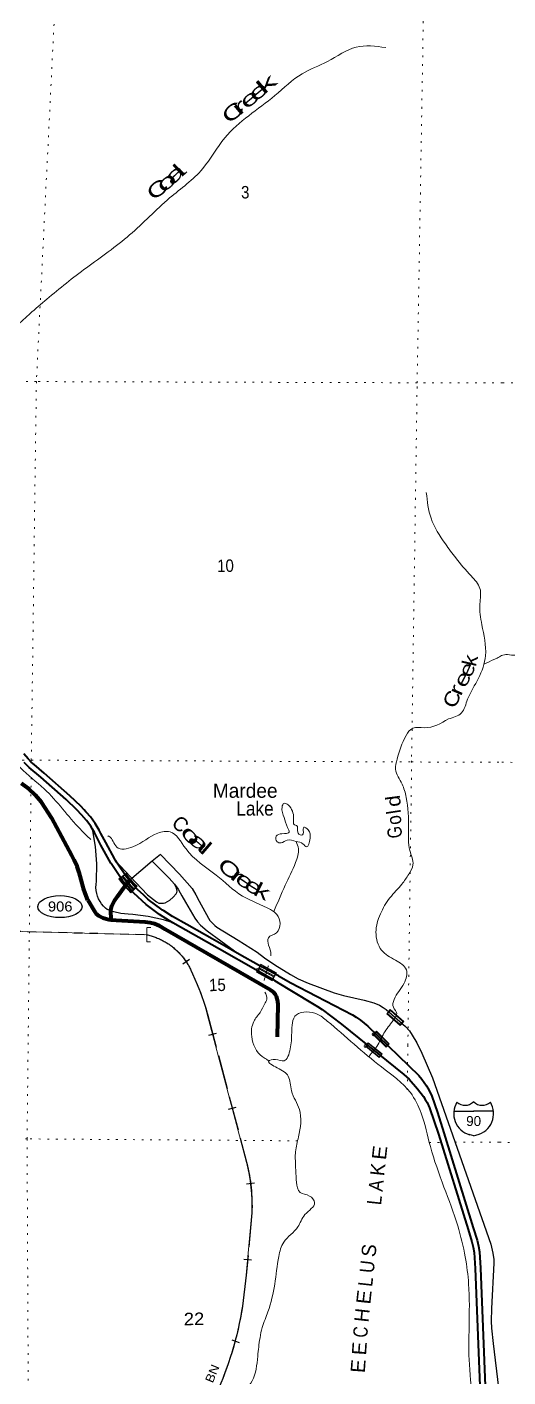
# Model space of a CAD drawing. Header units: feet. Extents: x -252966 to 4, y -183309 to 1368.
# Drawn here: x -100021 to -93287, y -44590 to -25679 of the extents above; entities that cross this region are included whole.
import ezdxf
from ezdxf.enums import TextEntityAlignment as Align

# ---------------------------------------------------------------- set-up
doc = ezdxf.new("R2010")
doc.units = ezdxf.units.FT
doc.header["$LTSCALE"] = 80
doc.header["$PDMODE"] = 32
doc.header["$PDSIZE"] = 40
for name, pattern in [('DOTTED', [1.5, 0.3, -1.2]), ('LONG_DASHED', [7.5, 6, -1.5]), ('SHORT_DASHED', [2.7, 1.5, -1.2])]:
    doc.linetypes.add(name, pattern=pattern)
for name, color, linetype, lineweight in [('15', 7, 'Continuous', 25), ('17', 7, 'Continuous', 25), ('18', 7, 'Continuous', 35), ('19', 7, 'Continuous', 25), ('23', 7, 'Continuous', 70), ('29', 7, 'Continuous', 25), ('31', 7, 'Continuous', 13), ('34', 7, 'Continuous', 13), ('39', 7, 'Continuous', 13), ('41', 7, 'Continuous', 13), ('55', 7, 'Continuous', 13), ('63', 7, 'Continuous', 25), ('7', 7, 'DOTTED', 13)]:
    doc.layers.add(name, color=color, linetype=linetype, lineweight=lineweight)

msp = doc.modelspace()

# ---------------------------------------------------------------- linework, layer by layer
at = {"layer": '15'}
for p, q in [((-93771.29, -40734.55), (-93768.39, -40731.64)), ((-93765.22, -40734.02), (-93768.65, -40731.64)), ((-94044, -40866.02), (-93767.59, -40866.02)), ((-93767.59, -41211.6), (-93831.48, -41193.64)), ((-93768.12, -41211.86), (-93704.49, -41193.12))]:
    msp.add_line(p, q, dxfattribs=at)
msp.add_lwpolyline([(-93492.23, -40866.02), (-93768.12, -40866.02), (-93767.59, -40866.02)], dxfattribs=at)
for centre, radius, start, end in [((-93741.37, -40901.12), 306.13, 148.44436, 254.43378), ((-93889.97, -40618.52), 165.66, 227.34262, 315.81203), ((-93646.28, -40618.52), 165.66, 224.18824, 312.69386), ((-93794.88, -40901.12), 306.13, 283.08086, 31.62485)]:
    msp.add_arc(centre, radius, start, end, dxfattribs=at)
at = {"layer": '17'}
msp.add_ellipse((-99559.73, -38000.36), major_axis=(-309.24, 1), ratio=0.500121, dxfattribs=at)
at = {"layer": '18'}
msp.add_line((-98327.44, -37895.38), (-98386.43, -37840.8), dxfattribs=at)
for points in [[(-98585.4, -37636.48), (-98626, -37591), (-98769.71, -37375.81), (-98782.39, -37356.37), (-98793.54, -37335.81), (-98919.68, -37103.41), (-98986.77, -36977.12), (-98996.89, -36958.09), (-99007.22, -36937.12), (-99010.97, -36929.51), (-99066.44, -36834.07), (-99131.57, -36744.95), (-99187.56, -36683.13), (-99195.47, -36674.39), (-99223.28, -36643.13), (-99268.3, -36592.51), (-99420.43, -36446.46), (-99780.22, -36132.18), (-99920.95, -36012.08), (-99940.49, -35995.4), (-99960.95, -35975.63), (-100005.89, -35932.2), (-100064.4, -35862.44)], [(-99105.19, -36916.46), (-99129.22, -36875.1), (-99189.72, -36792.32), (-99258.55, -36716.32), (-99322.37, -36644.56), (-99471.1, -36501.79), (-99829.24, -36188.95), (-99989.64, -36052.06), (-100060.76, -35983.34)], [(-98635.15, -37690.46), (-98685, -37633), (-98844.8, -37398.21), (-98847.28, -37394.04), (-98985.76, -37138.89), (-99063.63, -36992.31), (-99077.7, -36963.75), (-99105.19, -36916.46)], [(-97980.44, -38226.58), (-98024.12, -38201.85), (-98166.87, -38112.65), (-98354.25, -37972.61), (-98525.97, -37813.75), (-98549.45, -37789.25), (-98635.15, -37690.46)], [(-98386.43, -37840.8), (-98472.23, -37761.43), (-98496.22, -37736.39), (-98585.4, -37636.48)], [(-97785.79, -38250.57), (-97985.76, -38137.38), (-98107.13, -38061.55), (-98125.44, -38050.11), (-98147.13, -38033.9), (-98306.27, -37914.96), (-98327.44, -37895.38)], [(-96556.61, -39036.03), (-96708.03, -38946.9), (-96817.72, -38884.79), (-97327.22, -38596.31), (-97980.44, -38226.58)], [(-97046.15, -38669.26), (-97290.27, -38531.04), (-97785.79, -38250.57)], [(-96502, -38972), (-96778.48, -38820.82), (-97046.15, -38669.26)], [(-96556.61, -39036.03), (-96364, -39151), (-95954, -39398), (-95888, -39441), (-95619, -39648), (-94745, -40352), (-94673, -40419), (-94555, -40555), (-94470, -40662), (-94446, -40702), (-94419, -40746), (-94388, -40819), (-94258.49, -41189.97)], [(-96502, -38972), (-96326, -39067), (-95967, -39257), (-95463, -39517), (-95411, -39547), (-95354, -39589), (-95249, -39677), (-94534, -40365), (-94492, -40418), (-94428, -40512), (-94391, -40576), (-94353, -40654), (-94275, -40884), (-94186.87, -41167.72)], [(-94258.49, -41189.97), (-93844.64, -42522.18), (-93791.33, -42694.96), (-93772.65, -42771.55), (-93761.6, -42844.28), (-93745.86, -43067.6), (-93642.02, -45658.01)], [(-94186.87, -41167.72), (-93773, -42500), (-93719, -42675), (-93699, -42757), (-93687, -42836), (-93671, -43063), (-93567.21, -45658.32)]]:
    msp.add_lwpolyline(points, dxfattribs=at)
at = {"layer": '19'}
for q in [(-98267.81, -37365.19), (-97956.61, -37686.31)]:
    msp.add_line((-98031, -37602), q, dxfattribs=at)
for points in [[(-98898.73, -38039.13), (-98920.25, -38021.86), (-98949.81, -37993.52), (-98976.24, -37962.25), (-98999.26, -37928.38), (-99018.62, -37892.3), (-99034.1, -37854.38), (-99045.53, -37815.06), (-99052.79, -37774.76), (-99055.79, -37733.92), (-99054.51, -37692.99), (-99050.09, -37645.16), (-99042.89, -37401.42), (-99061.2, -37158.26), (-99101.2, -36938.36), (-99105.19, -36916.46)], [(-98777, -37364), (-98577, -37578), (-98332, -37836), (-98209, -37934), (-98174, -37950), (-98144, -37954), (-98112, -37954), (-98089, -37949), (-98053, -37931), (-98023, -37911), (-97973, -37869), (-97933, -37823), (-97924, -37802), (-97921, -37783), (-97924, -37761), (-97935, -37729), (-97956.61, -37686.31)], [(-97956.61, -37686.31), (-97907, -37757), (-97879, -37806), (-97855, -37849), (-97804, -37937), (-97671, -38164), (-97633, -38216), (-97591, -38262), (-97497, -38340), (-97307, -38480), (-97046.15, -38669.26)], [(-97980.44, -38226.58), (-98006.03, -38218.45), (-98110.06, -38185.45), (-98323.38, -38136.92), (-98540.6, -38110.96), (-98606.96, -38108.28), (-98706.34, -38095.55), (-98803.83, -38072.51), (-98898.39, -38039.4), (-98898.73, -38039.13)]]:
    msp.add_lwpolyline(points, dxfattribs=at)
at = {"layer": '23'}
for points in [[(-99169, -37908), (-99208, -37814), (-99231, -37748), (-99262, -37625), (-99290, -37522), (-99320, -37440), (-99359.4, -37350.03), (-99392.95, -37283.35), (-99673.12, -36760.56), (-99817.64, -36537.09), (-99901.21, -36439.85), (-99994.49, -36351.88), (-100096.46, -36274.14)], [(-98842.9, -38183.86), (-98846, -38052), (-98832, -37991), (-98797, -37920), (-98756, -37858), (-98718, -37809), (-98635.15, -37690.46), (-98585.4, -37636.48)], [(-99169, -37908), (-99083, -38061), (-99058, -38097), (-99018, -38130), (-98987, -38146), (-98959, -38157), (-98911, -38174), (-98875, -38181), (-98842.9, -38183.86)], [(-98842.9, -38183.86), (-98774, -38190), (-98365, -38215), (-98298, -38221), (-98238, -38235), (-98171, -38264), (-98086, -38315), (-96614, -39164), (-96578, -39191), (-96546, -39225), (-96531, -39256), (-96523, -39289), (-96514, -39332), (-96509, -39374), (-96517, -39823)]]:
    msp.add_lwpolyline(points, dxfattribs=at)
at = {"layer": '29'}
for p, q in [((-98267.81, -37365.19), (-98585.4, -37636.48)), ((-98153, -37272), (-98267.81, -37365.19))]:
    msp.add_line(p, q, dxfattribs=at)
msp.add_lwpolyline([(-98153, -37272), (-97887, -37544), (-97711, -37747), (-97657, -37837), (-97609, -37926), (-97482, -38161), (-97460, -38196), (-97430, -38230), (-97393, -38263), (-97364, -38288), (-97063, -38469), (-96799, -38637), (-96694, -38718), (-96551, -38814), (-96333, -38953), (-96223, -39011), (-96083, -39072), (-95721, -39210), (-95590, -39248), (-95299, -39310), (-95166, -39349), (-95084, -39383), (-95034, -39413), (-94993, -39441), (-94720, -39678), (-94667, -39742), (-94630, -39802), (-94562, -39909), (-94492, -40053), (-94345, -40400), (-93526, -42731), (-93498, -42855), (-93483, -42943), (-93483, -42993), (-93519, -43628), (-93521, -43808), (-93516, -43906), (-93495, -44120), (-93422, -44741.09)], dxfattribs=at)
at = {"layer": '31'}
for p, q in [((-94934.83, -39443.75), (-94746.01, -39607.6)), ((-94746.01, -39607.6), (-94795.17, -39664.25))]:
    msp.add_line(p, q, dxfattribs=at)
msp.add_lwpolyline([(-94795.17, -39664.25), (-94983.99, -39500.4), (-94934.83, -39443.75)], dxfattribs=at)
msp.add_lwpolyline([(-94972.7, -39499.6), (-94934.03, -39455.03), (-94757.29, -39608.39), (-94795.96, -39652.96)], close=True, dxfattribs=at)
at = {"layer": '34'}
for p, q in [((-110376.6, -38073.04), (-98352.95, -38393.87)), ((-97497.23, -39506), (-96947.88, -41578.97))]:
    msp.add_line(p, q, dxfattribs=at)
msp.add_lwpolyline([(-96873.96, -42290.03), (-96952.59, -43162.54), (-97005.64, -43599.73)], dxfattribs=at)
for centre, radius, start, end in [((-98534.27, -39263.8), 888.63, 24.714, 78.22652), ((-102033.47, -40902.99), 4752.73, 21.3803, 25.02832), ((-99894.77, -40109.95), 2472.44, 14.13894, 22.33537), ((-99382.3, -42191.41), 2510.28, 357.74865, 14.12136), ((-101634.81, -42876.14), 4685.38, 337.87013, 351.11598)]:
    msp.add_arc(centre, radius, start, end, dxfattribs=at)
at = {"layer": '39'}
msp.add_line((-96670.43, -40136.21), (-96639.44, -40160.01), dxfattribs=at)
for points in [[(-94999.63, -25966.48), (-95411.66, -25960.42), (-95814.71, -26161.57), (-96169.94, -26333.84), (-96549.39, -26639.33), (-97252.3, -27231.37), (-97561.64, -27662.66), (-98023.98, -28074.04), (-98585.28, -28591.54), (-99189.61, -29051.3), (-99743.99, -29490.19), (-99982.18, -29696.99), (-100344.12, -30102.87), (-100500.51, -30550.05), (-100599.47, -30938), (-100637.43, -31516.31), (-100632.75, -31844.37), (-100623.25, -32087.82), (-100594.08, -32300.78), (-100601.86, -32600.84), (-100607.57, -32904.9), (-100553.29, -33187.95), (-100420.28, -33496.02), (-100253.13, -33739.31), (-100188.07, -33999.53), (-100145.79, -34594.78), (-100166.97, -34915.59), (-100169.13, -35092.8), (-100182.09, -35300.25), (-100200.46, -35358.6)], [(-94430.38, -32200.74), (-94364.97, -32560.12), (-94162.91, -32919.53), (-94019.43, -33116.73), (-93802.82, -33369.23), (-93679.75, -33544.58), (-93680.69, -33759.99), (-93652.42, -34051.48), (-93602.01, -34485.57), (-93700, -34801.04), (-93852.54, -35095.16), (-93940.22, -35287.68), (-94121.13, -35370.27)], [(-92449.55, -33160.05), (-92677.96, -33382.21), (-92960.96, -33486.76), (-93108.06, -33647.71), (-93140.34, -33794.24), (-93075.95, -34069.08), (-93102.61, -34382.85), (-93188.41, -34476.23), (-93292.88, -34470.65), (-93380.15, -34483.4)], [(-93614, -34601), (-93483, -34540), (-93437, -34518), (-93380.15, -34483.4)], [(-100349.74, -35455.08), (-100449.68, -35519.6), (-100500.39, -35767.95), (-100277.35, -35907.62), (-100114.47, -36056.22), (-99780.7, -36351.3), (-99274.27, -36917.64), (-99126.28, -37061.68)], [(-94121.13, -35370.27), (-94459, -35496), (-94620, -35501), (-94715, -35605), (-94840, -35935), (-94860, -36076), (-94771, -36284), (-94712, -36470), (-94680, -36907), (-94661, -37215), (-94618, -37415), (-94677, -37546), (-94772, -37686), (-94940, -37877), (-95074, -38104), (-95136, -38358), (-95056, -38612), (-94864, -38750), (-94710, -38886), (-94741, -39075), (-94883, -39302), (-94891, -39411), (-94844, -39498), (-94878, -39574), (-95010, -39753), (-95111, -39938), (-95233, -40098)], [(-96254, -37090), (-96380, -37069), (-96465, -37107), (-96521, -37091), (-96531, -37014), (-96452, -36980), (-96350, -36956), (-96373, -36892), (-96421, -36753), (-96450, -36605), (-96424, -36555), (-96366, -36574), (-96306, -36665), (-96288, -36761), (-96275, -36854), (-96246, -36862), (-96227, -36971), (-96163, -36994), (-96152, -36957), (-96146, -36887), (-96084, -36925), (-96058, -37044), (-96109, -37163), (-96153, -37125), (-96254, -37090)], [(-98891.02, -37009.91), (-98875, -37016), (-98765, -37168), (-98539, -37163), (-98188, -36971), (-98019, -36954), (-97799, -37188), (-97371, -37559), (-97006, -37852), (-96611, -38043), (-96522, -38112), (-96479, -38237), (-96528, -38366), (-96641, -38438), (-96639, -38539), (-96606, -38674), (-96608.83, -38692.03)], [(-96565.86, -38071.06), (-96406, -37702), (-96261, -37382), (-96222, -37189), (-96252.8, -37090.42)], [(-96642.44, -38830.02), (-96645, -38839), (-96703.15, -39036.04)], [(-96690.62, -39198.87), (-96665, -39299), (-96694, -39365), (-96755, -39484)], [(-97258.54, -45357.02), (-97304.84, -45233.1), (-97256.83, -45077.4), (-97061.06, -44855.11), (-96871.15, -44644.99), (-96791.68, -44299.6), (-96759.19, -44041.45), (-96727.11, -43896.04), (-96647.87, -43675.46), (-96552.9, -43289.57), (-96496.16, -42900.22), (-96426.68, -42699.91), (-96228.76, -42487.66), (-96130.75, -42315.12), (-95994.5, -42146.04), (-96066.14, -42054.49), (-96197.48, -42004.06), (-96247.77, -41859.86), (-96261.06, -41632.57), (-96261.89, -41433.29), (-96220.65, -41225.34), (-96208.05, -40840.66), (-96318.27, -40580.57), (-96363.39, -40375.89), (-96517.78, -40259.37), (-96637.69, -40164.49), (-96543.55, -40142.99), (-96422.72, -40161.36), (-96336.67, -39995.03), (-96315.78, -39769.26), (-96249.08, -39514.64), (-96106.96, -39476.33), (-95957.83, -39506.36), (-95817.79, -39602.95), (-95059.07, -40246.13), (-94654.04, -40606.6), (-94503.27, -40892.27), (-94373.99, -41361.44), (-94183.04, -41928.36), (-93990.42, -42471.09), (-93885.71, -42908.41), (-93838.12, -43286.18), (-93831.65, -43879.94), (-93828.03, -44415.37), (-93777.54, -44996.41), (-93760.03, -45378.64), (-93741.59, -45657.91)], [(-96755, -39484), (-96846.55, -39609.92), (-96875.68, -39821.72), (-96727.01, -40101.38), (-96670.43, -40136.21)]]:
    msp.add_spline(points, degree=3, dxfattribs=at)
at = {"layer": '55'}
for p, q in [((-98725.74, -37611.13), (-98687.92, -37583.6)), ((-98674.98, -37574.18), (-98637.55, -37546.93)), ((-96779.53, -38863.39), (-96560.23, -38983.43)), ((-95127.99, -39746.25), (-94949.02, -39920.81)), ((-95242.58, -39906.76), (-95049.09, -40065.07)), ((-95090.25, -40115.37), (-95049.09, -40065.07)), ((-94994.41, -39967.33), (-94949.02, -39920.81))]:
    msp.add_line(p, q, dxfattribs=at)
for points in [[(-98737.14, -37609.54), (-98686.34, -37572.56), (-98635.88, -37535.82)], [(-98737.14, -37609.54), (-98711, -37643), (-98692, -37668), (-98658, -37709), (-98606, -37767), (-98566.32, -37806.68)], [(-98566.41, -37795.27), (-98600.19, -37761.5), (-98651.94, -37703.77), (-98685.73, -37663.02), (-98704.66, -37638.12), (-98725.74, -37611.13)], [(-98687.92, -37583.6), (-98651.25, -37631), (-98608.02, -37683.28), (-98554.76, -37740.55), (-98533.76, -37761.56), (-98566.41, -37795.27)], [(-98686.34, -37572.56), (-98645, -37626), (-98602, -37678), (-98549, -37735), (-98522.53, -37761.47)], [(-98522.62, -37750.06), (-98543.24, -37729.45), (-98595.98, -37672.72), (-98638.75, -37621), (-98674.98, -37574.18)], [(-98637.55, -37546.93), (-98611.31, -37581.91), (-98565.04, -37639.25), (-98520.71, -37686.61), (-98490, -37716.39), (-98522.62, -37750.06)], [(-98635.88, -37535.82), (-98605, -37577), (-98559, -37634), (-98515, -37681), (-98478.69, -37716.21)], [(-98478.69, -37716.21), (-98522.53, -37761.47), (-98566.32, -37806.68)], [(-94994.41, -39967.33), (-95173.37, -39792.77), (-95127.99, -39746.25)], [(-95090.25, -40115.37), (-95283.74, -39957.06), (-95242.58, -39906.76)]]:
    msp.add_lwpolyline(points, dxfattribs=at)
for points in [[(-96749.5, -38808.57), (-96530.22, -38928.61), (-96590.23, -39038.25), (-96809.53, -38918.22)], [(-96776.86, -38873.41), (-96571.32, -38985.21), (-96593.69, -39026.25), (-96799.12, -38914.23)], [(-96744.92, -38818.36), (-96539.38, -38930.16), (-96561.75, -38971.2), (-96767.19, -38859.17)], [(-95162.05, -39792.62), (-95127.84, -39757.55), (-94960.33, -39920.95), (-94994.54, -39956.02)], [(-95272.47, -39955.93), (-95241.45, -39918.02), (-95060.35, -40066.19), (-95091.37, -40104.1)]]:
    msp.add_lwpolyline(points, close=True, dxfattribs=at)
for p in [(-96792.73, -38887.51), (-95169.88, -39789.19), (-95280.58, -39953.19)]:
    msp.add_point(p, dxfattribs=at)
at = {"layer": '63', "lineweight": 13}
for p, q in [((-98342.61, -38493.81), (-98341.93, -38295.79)), ((-98341.85, -38294.79), (-98287.85, -38294.74)), ((-98290.34, -38494.73), (-98342.34, -38494.81))]:
    msp.add_line(p, q, dxfattribs=at)
at = {"layer": '63'}
for p, q in [((-97839.56, -38800.31), (-97748.11, -38738.09)), ((-97477.32, -39800.19), (-97370.4, -39771.85)), ((-97200.13, -40835.95), (-97093.21, -40807.62)), ((-96947.6, -41883.61), (-96837.88, -41869.62)), ((-96986.29, -42940.4), (-96876.12, -42950.32)), ((-97153.44, -44069.29), (-97049.15, -44106.13))]:
    msp.add_line(p, q, dxfattribs=at)
at = {"layer": '63', "linetype": 'SHORT_DASHED'}
msp.add_lwpolyline([(-110504.59, -38083.71), (-110493.55, -38081.7), (-110481.9, -38079.8), (-110470.32, -38078.1), (-110458.66, -38076.59), (-110446.94, -38075.36), (-110435.3, -38074.26), (-110423.58, -38073.37), (-110411.8, -38072.75), (-110400.09, -38072.26), (-110388.37, -38071.97), (-110376.58, -38071.94), (-98352.81, -38392.78), (-98345.81, -38394.3)], dxfattribs=at)
at = {"layer": '63', "linetype": 'LONG_DASHED'}
for points in [[(-98345.81, -38394.3), (-98344.93, -38394.49), (-98329.76, -38397.88), (-98314.74, -38401.56), (-98299.67, -38405.58), (-98284.72, -38409.77), (-98269.9, -38414.31), (-98255.12, -38418.97), (-98240.35, -38424.03), (-98225.79, -38429.27), (-98211.32, -38434.76), (-98196.82, -38440.53), (-98182.56, -38446.59), (-98168.35, -38452.79), (-98154.27, -38459.33), (-98140.2, -38466.08), (-98126.4, -38473.06), (-98112.66, -38480.35), (-98099.06, -38487.79), (-98085.53, -38495.48), (-98072.25, -38503.47), (-98058.98, -38511.65), (-98045.91, -38520.05), (-98033.01, -38528.71), (-98020.32, -38537.56), (-98007.72, -38546.64), (-97995.24, -38555.88), (-97983, -38565.43), (-97970.9, -38575.13), (-97958.96, -38585.12), (-97947.15, -38595.26), (-97935.61, -38605.62), (-97924.21, -38616.14), (-97913.02, -38626.85), (-97901.98, -38637.84), (-97891.19, -38648.93), (-97880.5, -38660.27)], [(-97880.5, -38660.27), (-97870.11, -38671.75), (-97859.82, -38683.47), (-97849.86, -38695.34), (-97840.02, -38707.36), (-97830.42, -38719.49), (-97820.98, -38731.9), (-97811.87, -38744.45), (-97802.92, -38757.09), (-97794.15, -38769.99), (-97785.65, -38782.93), (-97777.35, -38796.06), (-97769.34, -38809.41), (-97761.53, -38822.76), (-97753.93, -38836.31), (-97746.61, -38850.07), (-97739.49, -38863.84), (-97732.61, -38877.72), (-97726.03, -38891.82), (-97703.62, -38940.87), (-97669.93, -39016.51), (-97637.56, -39092.67), (-97606.8, -39169.95), (-97598.03, -39191.33), (-97582.42, -39231.59), (-97567.57, -39271.94), (-97553.07, -39312.74), (-97539.57, -39353.74), (-97526.84, -39394.84), (-97514.67, -39436.49), (-97503.38, -39478.01), (-97496.16, -39505.73), (-96946.81, -41578.7), (-96942.79, -41594.67), (-96932.89, -41637.27), (-96923.52, -41680.11), (-96914.9, -41722.93), (-96907.05, -41766.22), (-96900.21, -41809.46), (-96893.87, -41852.69), (-96888.29, -41896.38), (-96883.46, -41939.8), (-96879.4, -41983.45), (-96876.35, -42027.3), (-96873.79, -42070.88), (-96872, -42114.68), (-96871.21, -42158.7), (-96870.91, -42202.44), (-96871.39, -42246.15), (-96872.86, -42290.1), (-96951.49, -43162.66), (-97004.54, -43599.87)], [(-97004.55, -43599.91), (-97017.68, -43680.86), (-97032.59, -43761.07), (-97048.88, -43841.05), (-97066.18, -43921.36), (-97085.26, -44000.91), (-97105.65, -44079.79), (-97127.04, -44158.97), (-97150.21, -44237.42), (-97174.7, -44315.17), (-97200.64, -44393.18), (-97227.84, -44470.04), (-97255.96, -44546.76), (-97285.92, -44623.19), (-97293.57, -44641.59), (-97716.94, -45640.79)]]:
    msp.add_lwpolyline(points, dxfattribs=at)
at = {"layer": '7'}
for p, q in [((-94697.05, -40565.48), (-94688.9, -39942.05)), ((-93407.8, -41301.06), (-94392.28, -41303.14))]:
    msp.add_line(p, q, dxfattribs=at)
for points in [[(-94688.9, -39942.05), (-94636.05, -35899.93), (-94558.84, -30662.6), (-94468.26, -25322.59), (-94468.24, -24738.76)], [(-99637.43, -25520.48), (-99890.27, -30645.82), (-99961.27, -35949.31), (-100020.19, -41254.64), (-100000.69, -45630.81)], [(-93363.91, -30665.28), (-94558.84, -30662.6), (-99890.27, -30645.82), (-105108.56, -30671.67), (-110526.03, -30680.3), (-114721.41, -30711.34)], [(-93363.91, -30665.28), (-89156.13, -30657), (-84757.77, -30702.04)], [(-104406.84, -35948.41), (-99961.27, -35949.31), (-94637.76, -35974.26), (-93385.84, -35979.11)], [(-84973.92, -36012.62), (-89269.4, -35988.37), (-93385.84, -35979.11)], [(-96231.85, -41281.14), (-100020.19, -41254.64), (-105330.23, -41187.21), (-108936.4, -41189.81)], [(-93407.8, -41301.06), (-89393.68, -41381.67), (-84052.55, -41323.95)]]:
    msp.add_lwpolyline(points, dxfattribs=at)

# ---------------------------------------------------------------- texts
at = {"layer": '15'}
msp.add_text('90', height=140, dxfattribs=at).set_placement((-93767.93, -41074.13), align=Align.CENTER)
at = {"layer": '17', "width": 1.1}
msp.add_text('906', height=140, dxfattribs=at).set_placement((-99556.28, -38068.67), align=Align.CENTER)
at = {"layer": '41'}
for s, rotation, width, p in [('e', 39.617, 1.8, (-96827.45, -26739.27)), ('k', 39.617, 2.05, (-96713.08, -26639.01)), ('e', 39.617, 1.8, (-96948.98, -26841.92)), ('C', 40.596, 1.6, (-97191.84, -27046.36)), ('r', 40.36, 2.05, (-97055.11, -26933.6)), ('l', 42.104, 1.7, (-97866.18, -27794.52)), ('o', 40.443, 1.85, (-98112.91, -28012)), ('a', 42.104, 2, (-97997.72, -27912.4)), ('C', 37.782, 1.55, (-98252.74, -28120.4)), ('k', 77.155, 1.15, (-93738.19, -34648.53)), ('e', 66.051, 1.3, (-93810.24, -34807.16)), ('e', 62.804, 1.4, (-93887.19, -34950.39)), ('C', 66.476, 1.2, (-94028.03, -35238.54)), ('r', 66.398, 1.45, (-93947.32, -35062.7)), ('d', 97.574, 1.1, (-94783.35, -36590.79)), ('o', 99.417, 0.9, (-94773.57, -36839.91)), ('G', 97.783, 0.8, (-94764.22, -37028.51)), ('E', 83.814, 1.1, (-94996.32, -41556.77)), ('A', 83.814, 0.9, (-95044.09, -41997.5)), ('L', 83.814, 0.9, (-95064.75, -42188.11)), ('U', 83.814, 0.9, (-95168.1, -43141.59)), ('L', 83.814, 0.9, (-95188.76, -43332.2)), ('E', 83.814, 1.1, (-95215.53, -43579.18)), ('C', 86.023, 0.8, (-95257.84, -44042.53)), ('E', 86.023, 1.05, (-95275.07, -44290.36)), ('E', 86.023, 1.05, (-95292.3, -44538.2))]:
    msp.add_text(s, height=200, rotation=rotation, dxfattribs=dict(at, width=width)).set_placement(p)
msp.add_text('Mardee', height=200, dxfattribs=at).set_placement((-97420, -36476))
at = {"layer": '41', "width": 0.9}
msp.add_text('Lake', height=200, dxfattribs=at).set_placement((-97090, -36726))
at = {"layer": '41'}
for s, rotation, p in [('l', 98.656, (-94783.28, -36688.01)), ('K', 83.814, (-95020.71, -41781.83)), ('S', 83.814, (-95143.7, -42916.53)), ('H', 83.814, (-95242.3, -43830.93))]:
    msp.add_text(s, height=200, rotation=rotation, dxfattribs=at).set_placement(p)
msp.add_text('C', height=200, rotation=317.929, dxfattribs=at).set_placement((-97940.32, -36917.24), align=Align.CENTER)
for s, rotation, width, p in [('o', 310.711, 1.85, (-97798.43, -37066.79)), ('a', 318.834, 1.95, (-97679.18, -37169.32)), ('l', 319.327, 1.65, (-97578.01, -37261.6)), ('C', 320.38, 1.6, (-97256.24, -37547.16)), ('r', 322.109, 1.95, (-97128.86, -37645.83)), ('e', 326.2, 1.6, (-97026.26, -37713.85)), ('e', 328.539, 1.55, (-96900.65, -37799.93)), ('k', 332.978, 1.6, (-96774.6, -37873.96))]:
    msp.add_text(s, height=200, rotation=rotation, dxfattribs=dict(at, width=width)).set_placement(p, align=Align.CENTER)
at = {"layer": '63', "width": 1.15}
msp.add_text('BN', height=120, rotation=67.424, dxfattribs=at).set_placement((-97421.8, -44682.82))
at = {"layer": '7'}
for s, width, p in [('3', 0.9, (-97023.14, -28081.57)), ('10', 0.9, (-97358.4, -33314.44)), ('15', 0.9, (-97471.17, -39185.7)), ('22', 1.1, (-97824.92, -43865.2))]:
    msp.add_text(s, height=175, rotation=0.836, dxfattribs=dict(at, width=width)).set_placement(p)

doc.saveas('drawing.dxf')
